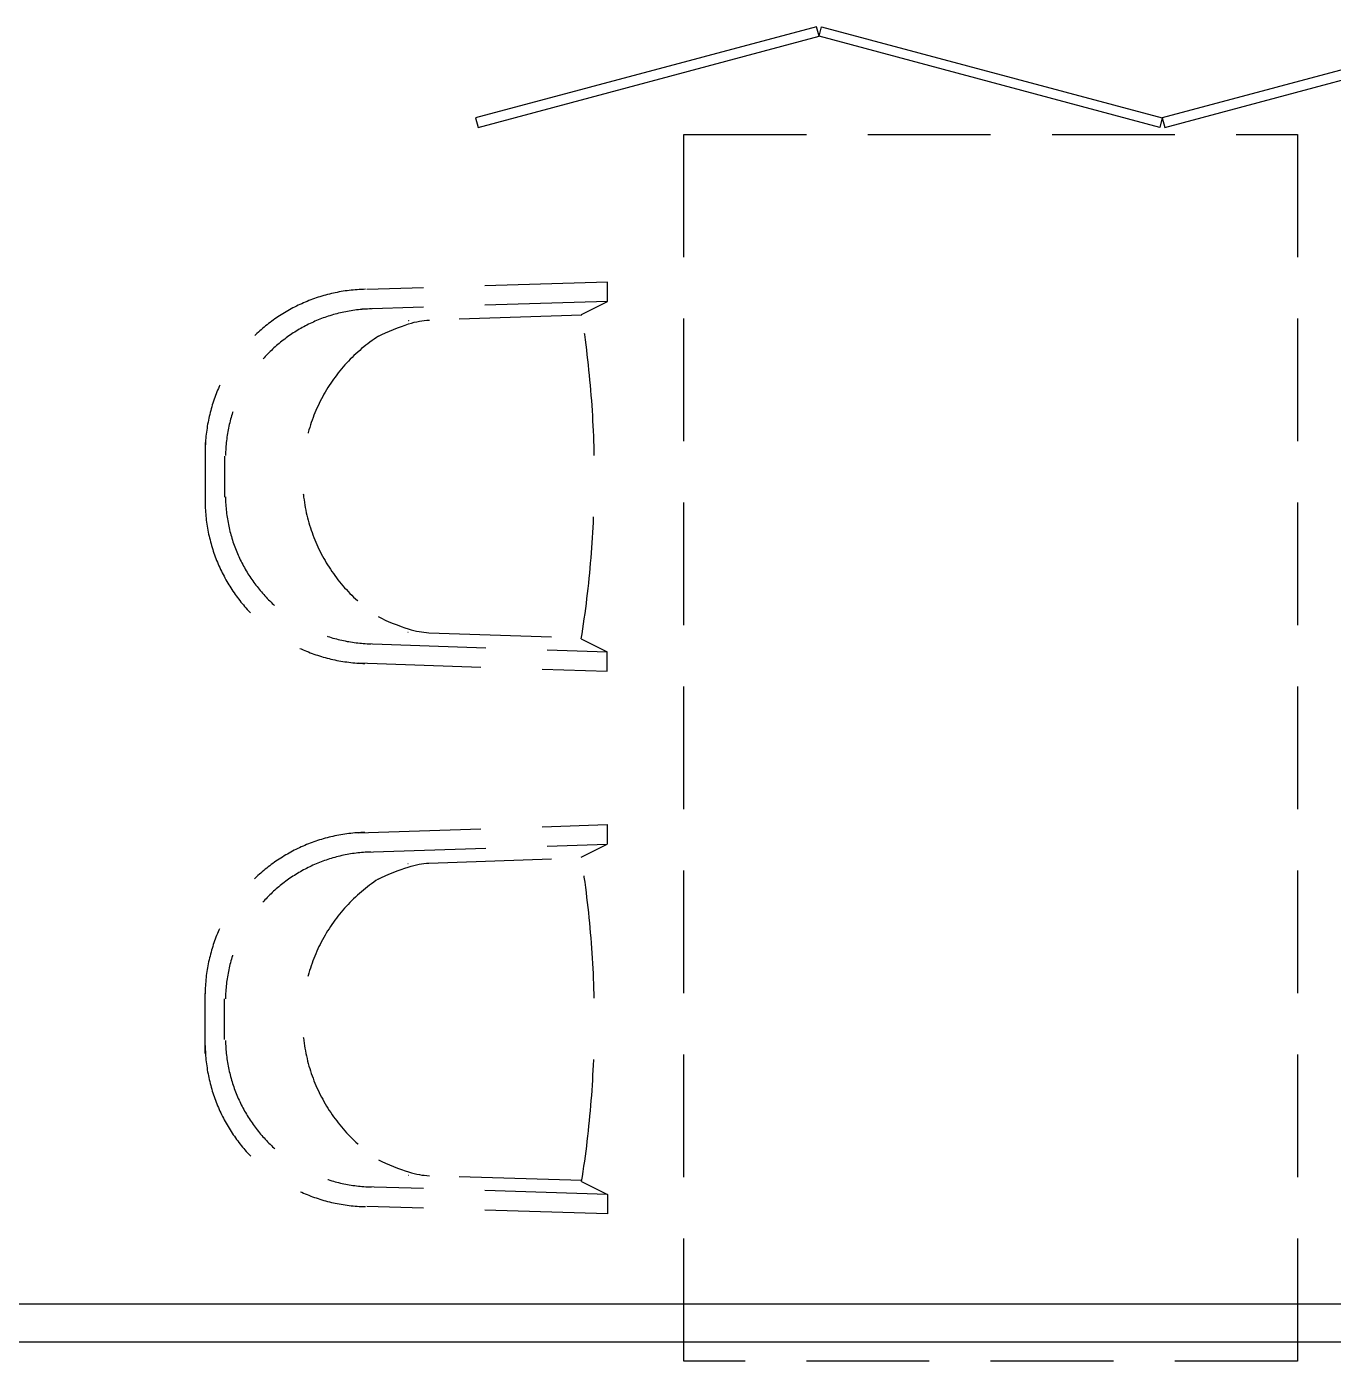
# Model space of a CAD drawing. Header units: inches. Extents: x 405346 to 489838, y -25612 to 14934.
# Drawn here: x 464538 to 466241, y 3456 to 5197 of the extents above; entities that cross this region are included whole.
import ezdxf

# ---------------------------------------------------------------- set-up
doc = ezdxf.new("R2010")
doc.units = ezdxf.units.IN
doc.header["$LTSCALE"] = 200
doc.header["$MEASUREMENT"] = 0
doc.linetypes.add('DH-HID2', pattern=[1.2, 0.8, -0.4])
for name, color, linetype in [('06-FUR', 6, 'Continuous'), ('FU-FURM', 251, 'DH-HID2'), ('RC-LIGHT', 7, 'Continuous')]:
    doc.layers.add(name, color=color, linetype=linetype)

# ---------------------------------------------------------------- blocks, each defined once
blk = doc.blocks.new('FLLLL')
at = {"layer": '06-FUR'}
for points in [[(465618.2, 4587.8), (465614.8, 4600.3), (465170.5, 4481.3), (465173.8, 4468.7)], [(465618.2, 4587.8), (465621.5, 4600.3), (466065.8, 4481.3), (466062.5, 4468.7)], [(466513.5, 4587.8), (466510.2, 4600.3), (466065.8, 4481.3), (466069.2, 4468.7)]]:
    blk.add_lwpolyline(points, close=True, dxfattribs=at)
at = {"layer": 'FU-FURM'}
for p, q in [((465342.6, 4267.2), (465028.5, 4257.5)), ((465342.6, 4241.8), (465342.6, 4267.2)), ((465342.6, 4241.8), (465022, 4231.9)), ((465308.7, 4225), (465342.6, 4241.8)), ((465082.9, 4212.6), (465086.9, 4213.7)), ((465086.9, 4213.7), (465090.5, 4214.7)), ((465090.5, 4214.7), (465093.9, 4215.5)), ((465093.9, 4215.5), (465097.2, 4216.1)), ((465097.2, 4216.1), (465100.3, 4216.6)), ((465100.3, 4216.6), (465103.5, 4217)), ((465103.5, 4217), (465106.8, 4217.3)), ((465106.8, 4217.3), (465110.2, 4217.7)), ((465308.8, 4223.9), (465110.2, 4217.7)), ((465044, 4196.7), (465048.2, 4198.9)), ((465048.2, 4198.9), (465052.9, 4201.1)), ((465052.9, 4201.1), (465058, 4203.3)), ((465058, 4203.3), (465063.3, 4205.5)), ((465063.3, 4205.5), (465068.5, 4207.5)), ((465068.5, 4207.5), (465073.7, 4209.4)), ((465073.7, 4209.4), (465078.5, 4211.1)), ((465078.5, 4211.1), (465082.9, 4212.6)), ((464817.8, 4057.9), (464817.7, 3980)), ((464843.1, 4039.9), (464843.1, 3986.8)), ((465043.5, 3830.8), (465047.7, 3828.6)), ((465047.7, 3828.6), (465052.5, 3826.3)), ((465052.5, 3826.3), (465057.5, 3824.1)), ((465057.5, 3824.1), (465062.8, 3822)), ((465062.8, 3822), (465068.1, 3819.9)), ((465068.1, 3819.9), (465073.2, 3818)), ((465073.2, 3818), (465078, 3816.3)), ((465078, 3816.3), (465082.5, 3814.8)), ((465082.5, 3814.8), (465086.4, 3813.6)), ((465086.4, 3813.6), (465090, 3812.7)), ((465090, 3812.7), (465093.4, 3811.9)), ((465023.9, 3795.6), (465342, 3784.9)), ((465093.4, 3811.9), (465096.7, 3811.3)), ((465096.7, 3811.3), (465099.8, 3810.8)), ((465099.8, 3810.8), (465103, 3810.4)), ((465103, 3810.4), (465106.3, 3810)), ((465106.3, 3810), (465109.7, 3809.6)), ((465109.7, 3809.6), (465308.2, 3803)), ((465308.2, 3801.9), (465342, 3784.9)), ((465342, 3759.5), (465342, 3784.9)), ((465017.2, 3770.4), (465342, 3759.5)), ((465017.2, 3548.7), (465342, 3559.5)), ((465342, 3559.5), (465342, 3534.1)), ((465023.9, 3523.5), (465342, 3534.1)), ((465308.2, 3517.2), (465342, 3534.1)), ((465062.8, 3497.1), (465068.1, 3499.2)), ((465068.1, 3499.2), (465073.2, 3501.1)), ((465073.2, 3501.1), (465078, 3502.8)), ((465078, 3502.8), (465082.5, 3504.2)), ((465082.5, 3504.2), (465086.4, 3505.4)), ((465086.4, 3505.4), (465090, 3506.4)), ((465090, 3506.4), (465093.4, 3507.2)), ((465093.4, 3507.2), (465096.7, 3507.8)), ((465096.7, 3507.8), (465099.8, 3508.3)), ((465099.8, 3508.3), (465103, 3508.7)), ((465103, 3508.7), (465106.3, 3509.1)), ((465106.3, 3509.1), (465109.7, 3509.4)), ((465109.7, 3509.4), (465308.2, 3516.1)), ((465043.5, 3488.3), (465047.7, 3490.5)), ((465047.7, 3490.5), (465052.5, 3492.7)), ((465052.5, 3492.7), (465057.5, 3494.9)), ((465057.5, 3494.9), (465062.8, 3497.1)), ((464817.8, 3261.2), (464817.7, 3339.1)), ((464843.1, 3279.2), (464843.1, 3332.3)), ((465044, 3122.3), (465048.2, 3120.1)), ((465048.2, 3120.1), (465052.9, 3117.9)), ((465052.9, 3117.9), (465058, 3115.7)), ((465058, 3115.7), (465063.3, 3113.6)), ((465063.3, 3113.6), (465068.5, 3111.5)), ((465068.5, 3111.5), (465073.7, 3109.6)), ((465073.7, 3109.6), (465078.5, 3107.9)), ((465078.5, 3107.9), (465082.9, 3106.5)), ((465082.9, 3106.5), (465086.9, 3105.3)), ((465086.9, 3105.3), (465090.5, 3104.4)), ((465090.5, 3104.4), (465093.9, 3103.6)), ((465093.9, 3103.6), (465097.2, 3103)), ((465097.2, 3103), (465100.3, 3102.5)), ((465100.3, 3102.5), (465103.5, 3102.1)), ((465103.5, 3102.1), (465106.8, 3101.7)), ((465106.8, 3101.7), (465110.2, 3101.4)), ((465308.8, 3095.2), (465110.2, 3101.4)), ((465342.6, 3077.2), (465022, 3087.2)), ((465308.7, 3094.1), (465342.6, 3077.2)), ((465342.6, 3077.2), (465342.6, 3051.8)), ((465342.6, 3051.8), (465028.5, 3061.6))]:
    blk.add_line(p, q, dxfattribs=at)
blk.add_lwpolyline([(466242, 4459.5), (466242, 2859.5), (465442, 2859.5), (465442, 4459.5)], close=True, dxfattribs=at)
for centre, radius, start, end in [((465031.4, 4044.2), 213.6, 91.2145, 179.0908), ((465038.7, 4037.9), 194.3, 91.2146, 179.0908), ((465163.1, 4013.6), 218.5, 111.5278, 111.6506), ((463994.8, 4015), 1330.6, 350.7811, 9.0768), ((465163.1, 4013.6), 218.5, 123.0528, 236.805), ((465038.6, 3989.6), 194.3, 180.767, 268.6435), ((465031.3, 3983.3), 213.6, 180.767, 268.6433), ((465163.1, 4013.6), 218.5, 248.2072, 248.33), ((465031.3, 3335.8), 213.6, 91.3567, 179.233), ((465038.6, 3329.5), 194.3, 91.3565, 179.233), ((463994.8, 3304), 1330.6, 350.9232, 9.2189), ((465163.1, 3305.5), 218.5, 111.67, 111.7928), ((465163.1, 3305.5), 218.5, 123.195, 236.9472), ((465038.7, 3281.2), 194.3, 180.9092, 268.7854), ((465031.4, 3274.8), 213.6, 180.9092, 268.7855), ((465163.1, 3305.5), 218.5, 248.3494, 248.4722)]:
    blk.add_arc(centre, radius, start, end, dxfattribs=at)

msp = doc.modelspace()

# ---------------------------------------------------------------- linework, layer by layer
at = {"layer": 'RC-LIGHT'}
msp.add_lwpolyline([(461177, 3531.2), (470494.5, 3531.2), (470494.5, 3481.2), (461177, 3481.2), (461177, 3531.2)], dxfattribs=at)

# ---------------------------------------------------------------- block references
msp.add_blockref('FLLLL', (-47.5, 596.7))

doc.saveas('drawing.dxf')
